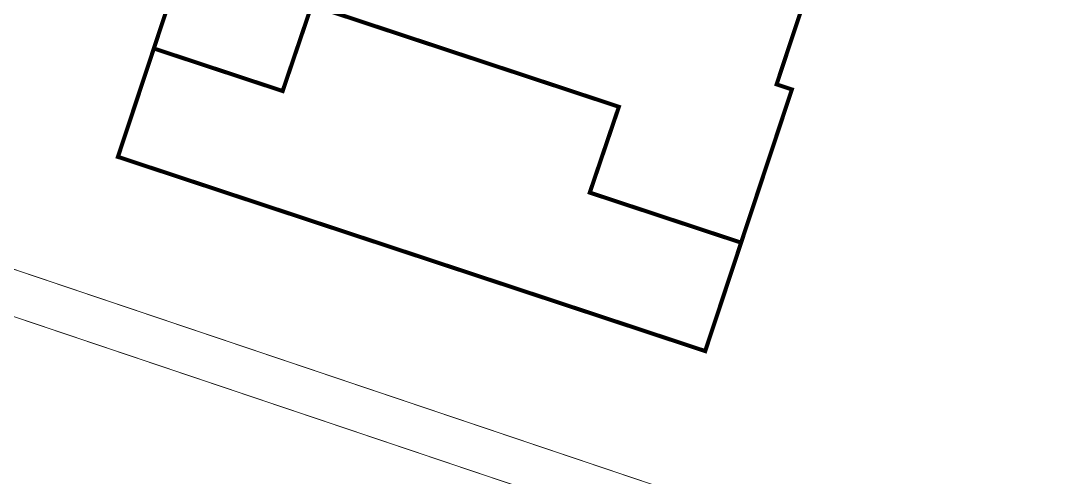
# Model space of a CAD drawing. Header units: inches. Extents: x 350994 to 353538, y 1581369 to 1583842.
# Drawn here: x 351504.87 to 351530.79, y 1583205.24 to 1583216.54 of the extents above; entities that cross this region are included whole.
import ezdxf

# ---------------------------------------------------------------- set-up
doc = ezdxf.new("R2010")
doc.units = ezdxf.units.IN
doc.header["$MEASUREMENT"] = 0
for name, pattern in [('1', [0]), ('ACAD_ISO03W100', [30, 12, -18]), ('DASHDOTX2', [2, 1, -0.5, 0, -0.5])]:
    doc.linetypes.add(name, pattern=pattern)
for name, color, linetype in [('BOUNDARY', 5, 'Continuous'), ('CULVERT', 255, '1'), ('CW', 94, '1')]:
    doc.layers.add(name, color=color, linetype=linetype)

msp = doc.modelspace()

# ---------------------------------------------------------------- linework, layer by layer
at = {"layer": 'BOUNDARY', "lineweight": 5, "const_width": 0.1, "elevation": 100.418}
msp.add_lwpolyline([(351524.295, 1583217.156), (351523.572, 1583214.973), (351523.951, 1583214.847), (351522.694, 1583211.05), (351522.694, 1583211.05), (351518.948, 1583212.29), (351519.669, 1583214.417), (351512.066, 1583216.934), (351511.346, 1583214.807), (351508.158, 1583215.862), (351508.158, 1583215.862), (351508.158, 1583215.862), (351508.158, 1583215.862), (351509.406, 1583219.631)], dxfattribs=at)
at = {"layer": 'CULVERT', "color": 250, "linetype": 'DASHDOTX2', "lineweight": 5, "ltscale": 2, "const_width": 0.02}
for points in [[(351567.114, 1583218.213), (351558.244, 1583191.154), (351387.534, 1583248.736), (351393.827, 1583272.769)], [(351564.207, 1583219.026), (351555.73, 1583193.167), (351389.414, 1583249.294), (351395.709, 1583272.041)]]:
    msp.add_lwpolyline(points, dxfattribs=at)
at = {"layer": 'CW', "linetype": 'ACAD_ISO03W100', "lineweight": 5, "ltscale": 0.1, "const_width": 0.1, "elevation": 100.418}
msp.add_lwpolyline([(351522.694, 1583211.05), (351521.805, 1583208.363), (351507.269, 1583213.176), (351508.158, 1583215.862)], dxfattribs=at)

doc.saveas('drawing.dxf')
